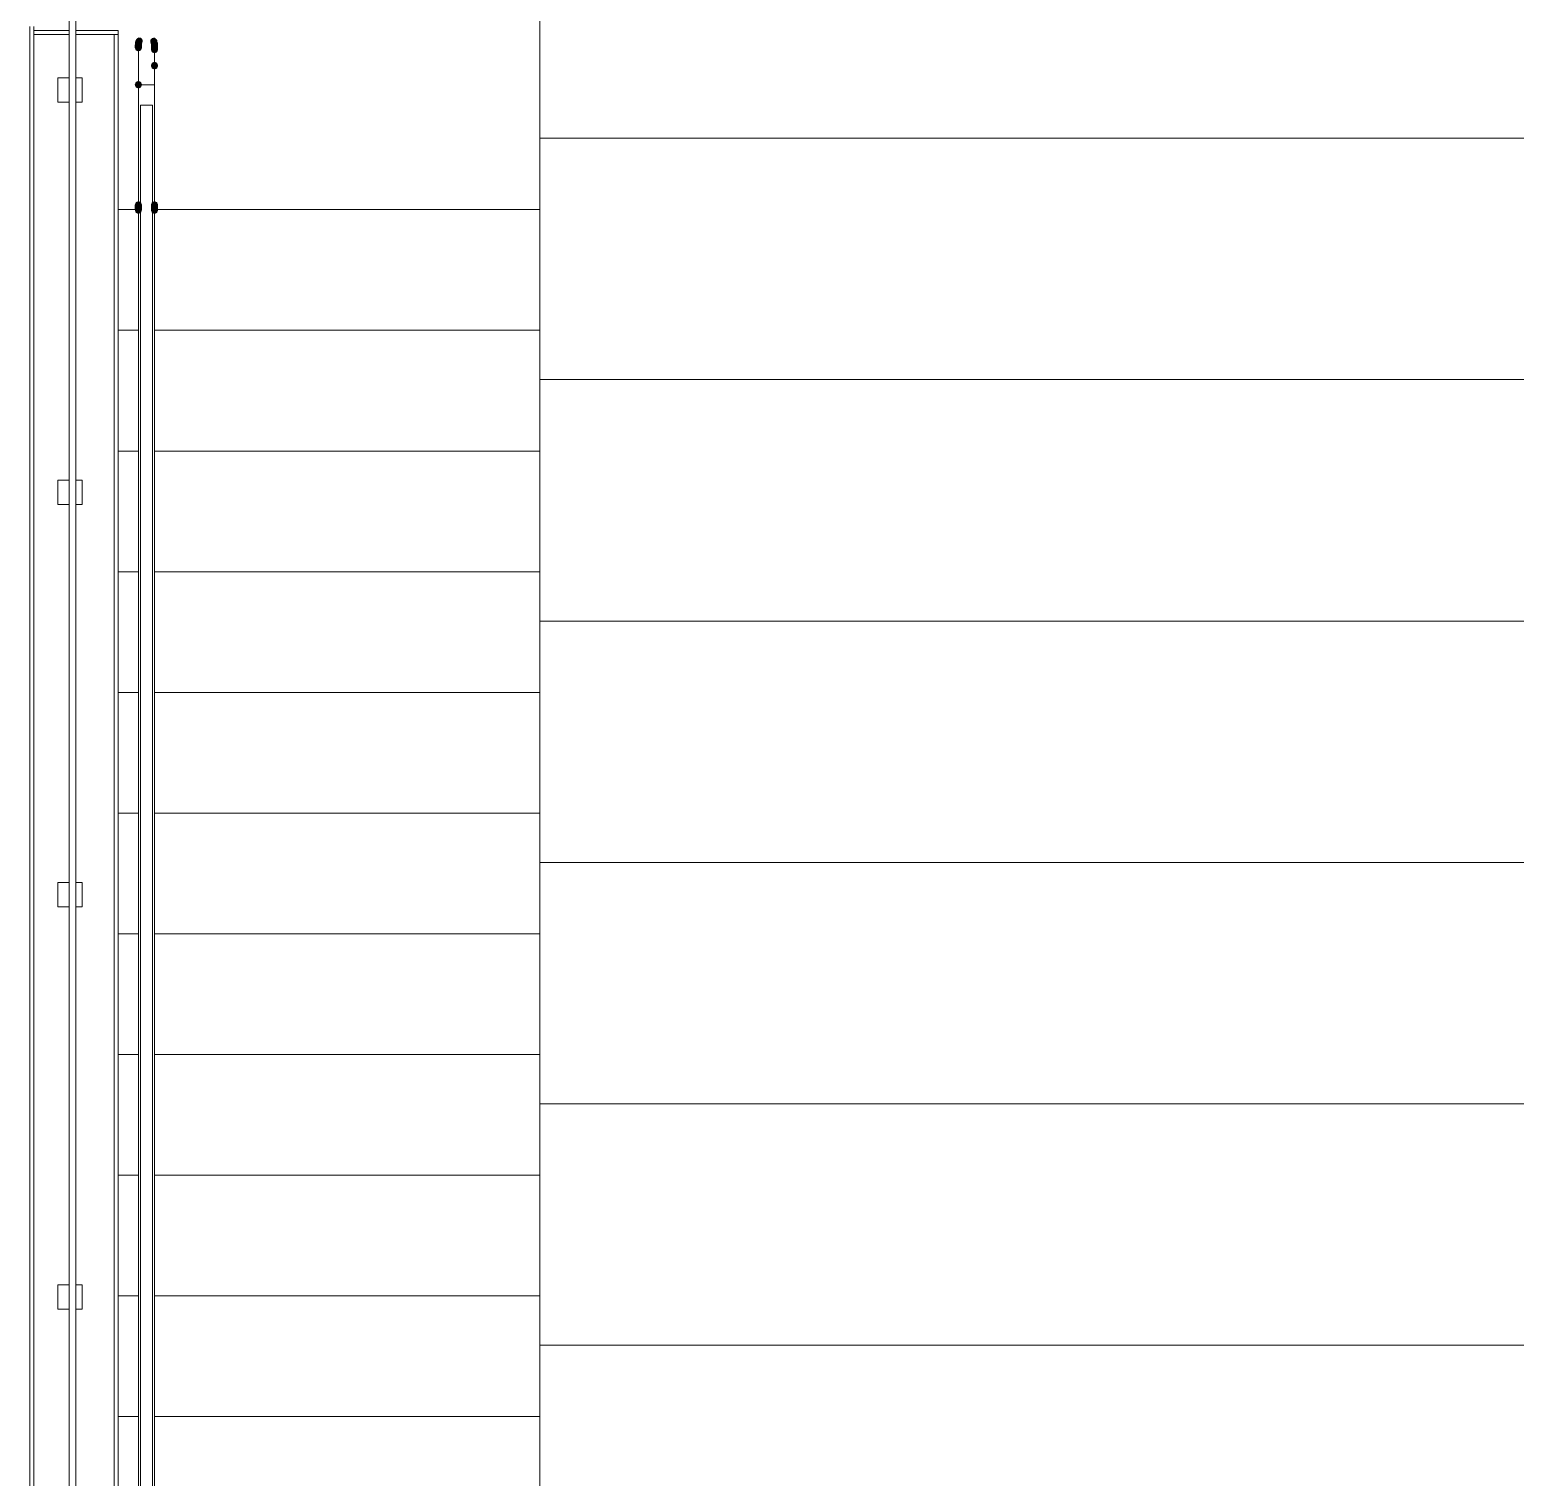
# Model space of a CAD drawing. Header units: millimetres. Extents: x 0 to 1189, y 0 to 841.
# Drawn here: x 465.1 to 502.01, y 542.64 to 578.62 of the extents above; entities that cross this region are included whole.
import ezdxf

# ---------------------------------------------------------------- set-up
doc = ezdxf.new("R2010")
doc.units = ezdxf.units.MM

msp = doc.modelspace()

# ---------------------------------------------------------------- hatches: boundary and pattern name
h = msp.add_hatch(color=7)
h.dxf.hatch_style = 2
h.paths.add_polyline_path([(467.710715, 578.247654), (467.737152, 578.184092), (467.800715, 578.157654), (467.864277, 578.184092), (467.890715, 578.247654), (467.864277, 578.319217), (467.800715, 578.345654), (467.737152, 578.319217)])
h = msp.add_hatch(color=7)
h.dxf.hatch_style = 2
h.paths.add_polyline_path([(467.890715, 578.247654), (467.864277, 578.311217), (467.800715, 578.337654), (467.737152, 578.311217), (467.710715, 578.247654), (467.737152, 578.183092), (467.800715, 578.156654), (467.864277, 578.183092)])
h = msp.add_hatch(color=7)
h.dxf.hatch_style = 2
h.paths.add_polyline_path([(467.890715, 578.246654), (467.864277, 578.310217), (467.800715, 578.336654), (467.737152, 578.310217), (467.710715, 578.246654), (467.737152, 578.180092), (467.800715, 578.153654), (467.864277, 578.180092)])
h = msp.add_hatch(color=7)
h.dxf.hatch_style = 2
h.paths.add_polyline_path([(467.710715, 578.245654), (467.737152, 578.182092), (467.800715, 578.155654), (467.864277, 578.182092), (467.890715, 578.245654), (467.864277, 578.310217), (467.800715, 578.336654), (467.737152, 578.310217)])
h = msp.add_hatch(color=7)
h.dxf.hatch_style = 2
h.paths.add_polyline_path([(467.710715, 578.242654), (467.737152, 578.179092), (467.800715, 578.152654), (467.864277, 578.179092), (467.890715, 578.242654), (467.864277, 578.309217), (467.800715, 578.335654), (467.737152, 578.309217)])
h = msp.add_hatch(color=7)
h.dxf.hatch_style = 2
h.paths.add_polyline_path([(467.890715, 578.243654), (467.864277, 578.307217), (467.800715, 578.333654), (467.737152, 578.307217), (467.710715, 578.243654), (467.737152, 578.176092), (467.800715, 578.149654), (467.864277, 578.176092)])
h = msp.add_hatch(color=7)
h.dxf.hatch_style = 2
h.paths.add_polyline_path([(467.710715, 578.238654), (467.737152, 578.175092), (467.800715, 578.148654), (467.864277, 578.175092), (467.890715, 578.238654), (467.864277, 578.306217), (467.800715, 578.332654), (467.737152, 578.306217)])
h = msp.add_hatch(color=7)
h.dxf.hatch_style = 2
h.paths.add_polyline_path([(467.890715, 578.239654), (467.864277, 578.303217), (467.800715, 578.329654), (467.737152, 578.303217), (467.710715, 578.239654), (467.737152, 578.171092), (467.800715, 578.144654), (467.864277, 578.171092)])
h = msp.add_hatch(color=7)
h.dxf.hatch_style = 2
h.paths.add_polyline_path([(467.710715, 578.232654), (467.737152, 578.169092), (467.800715, 578.142654), (467.864277, 578.169092), (467.890715, 578.232654), (467.864277, 578.302217), (467.800715, 578.328654), (467.737152, 578.302217)])
h = msp.add_hatch(color=7)
h.dxf.hatch_style = 2
h.paths.add_polyline_path([(467.890715, 578.234654), (467.864277, 578.298217), (467.800715, 578.324654), (467.737152, 578.298217), (467.710715, 578.234654), (467.737152, 578.164091), (467.800715, 578.137654), (467.864277, 578.164091)])
h = msp.add_hatch(color=7)
h.dxf.hatch_style = 2
h.paths.add_polyline_path([(467.710715, 578.224654), (467.737152, 578.161091), (467.800715, 578.134654), (467.864277, 578.161091), (467.890715, 578.224654), (467.864277, 578.296217), (467.800715, 578.322654), (467.737152, 578.296217)])
h = msp.add_hatch(color=7)
h.dxf.hatch_style = 2
h.paths.add_polyline_path([(467.890715, 578.227654), (467.864277, 578.291217), (467.800715, 578.317654), (467.737152, 578.291217), (467.710715, 578.227654), (467.737152, 578.155091), (467.800715, 578.128654), (467.864277, 578.155091)])
h = msp.add_hatch(color=7)
h.dxf.hatch_style = 2
h.paths.add_polyline_path([(467.710715, 578.215654), (467.737152, 578.152091), (467.800715, 578.125654), (467.864277, 578.152091), (467.890715, 578.215654), (467.864277, 578.288217), (467.800715, 578.314654), (467.737152, 578.288217)])
h = msp.add_hatch(color=7)
h.dxf.hatch_style = 2
h.paths.add_polyline_path([(467.890715, 578.218654), (467.864277, 578.282217), (467.800715, 578.308654), (467.737152, 578.282217), (467.710715, 578.218654), (467.710715, 578.208654), (467.737152, 578.145091), (467.800715, 578.118654), (467.864277, 578.145091), (467.890715, 578.208654)])
h = msp.add_hatch(color=7)
h.dxf.hatch_style = 2
h.paths.add_polyline_path([(467.710715, 578.205654), (467.737152, 578.142091), (467.800715, 578.115654), (467.864277, 578.142091), (467.890715, 578.205654), (467.890715, 578.215654), (467.864277, 578.279217), (467.800715, 578.305654), (467.737152, 578.279217), (467.710715, 578.215654)])
h = msp.add_hatch(color=7)
h.dxf.hatch_style = 2
h.paths.add_polyline_path([(467.71141, 578.266817), (467.729759, 578.200466), (467.789552, 578.166349), (467.855902, 578.184698), (467.89002, 578.244491), (467.87267, 578.318842), (467.812878, 578.352959), (467.746527, 578.33461)])
h = msp.add_hatch(color=7)
h.dxf.hatch_style = 2
h.paths.add_polyline_path([(467.712619, 578.276382), (467.729802, 578.209719), (467.788987, 578.174559), (467.855649, 578.191741), (467.89081, 578.250926), (467.874628, 578.324589), (467.815443, 578.35975), (467.74878, 578.342567)])
h = msp.add_hatch(color=7)
h.dxf.hatch_style = 2
h.paths.add_polyline_path([(467.71341, 578.281817), (467.731759, 578.215466), (467.791552, 578.181349), (467.857902, 578.199698), (467.89202, 578.259491), (467.87467, 578.333842), (467.814878, 578.367959), (467.748527, 578.34961)])
h = msp.add_hatch(color=7)
h.dxf.hatch_style = 2
h.paths.add_polyline_path([(467.71441, 578.289817), (467.732759, 578.223466), (467.792552, 578.189349), (467.858902, 578.207698), (467.89302, 578.267491), (467.87567, 578.341842), (467.815878, 578.375959), (467.749527, 578.35761)])
h = msp.add_hatch(color=7)
h.dxf.hatch_style = 2
h.paths.add_polyline_path([(467.717402, 578.308482), (467.727634, 578.240406), (467.782886, 578.199341), (467.850963, 578.209573), (467.892028, 578.264826), (467.883796, 578.340903), (467.828543, 578.381967), (467.760466, 578.371735)])
h = msp.add_hatch(color=7)
h.dxf.hatch_style = 2
h.paths.add_polyline_path([(467.719402, 578.316482), (467.729634, 578.248406), (467.784886, 578.207341), (467.852963, 578.217573), (467.894028, 578.272826), (467.885796, 578.348903), (467.830543, 578.389967), (467.762466, 578.379735)])
h = msp.add_hatch(color=7)
h.dxf.hatch_style = 2
h.paths.add_polyline_path([(467.722177, 578.327379), (467.730136, 578.258999), (467.78399, 578.216117), (467.85237, 578.224075), (467.895252, 578.277929), (467.889294, 578.353309), (467.83544, 578.396192), (467.76706, 578.388233)])
h = msp.add_hatch(color=7)
h.dxf.hatch_style = 2
h.paths.add_polyline_path([(467.726445, 578.341255), (467.728881, 578.272457), (467.779114, 578.225384), (467.847912, 578.22782), (467.894984, 578.278053), (467.895549, 578.354851), (467.845316, 578.401924), (467.776518, 578.399488)])
h = msp.add_hatch(color=7)
h.dxf.hatch_style = 2
h.paths.add_polyline_path([(467.730992, 578.353107), (467.730253, 578.28427), (467.778262, 578.234931), (467.847099, 578.234192), (467.896438, 578.282201), (467.900176, 578.358039), (467.852168, 578.407377), (467.78333, 578.408116)])
h = msp.add_hatch(color=7)
h.dxf.hatch_style = 2
h.paths.add_polyline_path([(467.732445, 578.356255), (467.734881, 578.287457), (467.785114, 578.240384), (467.853912, 578.24282), (467.900984, 578.293053), (467.901549, 578.369851), (467.851316, 578.416924), (467.782518, 578.414488)])
h = msp.add_hatch(color=7)
h.dxf.hatch_style = 2
h.paths.add_polyline_path([(467.741573, 578.377307), (467.732991, 578.309002), (467.775062, 578.254512), (467.843367, 578.245931), (467.897857, 578.288002), (467.910438, 578.363306), (467.868367, 578.417796), (467.800063, 578.426378)])
h = msp.add_hatch(color=7)
h.dxf.hatch_style = 2
h.paths.add_polyline_path([(468.261214, 578.374904), (468.209141, 578.419932), (468.140466, 578.415153), (468.095437, 578.36308), (468.100217, 578.294405), (468.156289, 578.241376), (468.224965, 578.246156), (468.269993, 578.298228)])
h = msp.add_hatch(color=7)
h.dxf.hatch_style = 2
h.paths.add_polyline_path([(468.274253, 578.344379), (468.23137, 578.398233), (468.16299, 578.406192), (468.109136, 578.363309), (468.101178, 578.294929), (468.14606, 578.234075), (468.21444, 578.226117), (468.268294, 578.268999)])
h = msp.add_hatch(color=7)
h.dxf.hatch_style = 2
h.paths.add_polyline_path([(468.267438, 578.362107), (468.2181, 578.410116), (468.149262, 578.409377), (468.101254, 578.360039), (468.101992, 578.291201), (468.154331, 578.236192), (468.223168, 578.236931), (468.271177, 578.28627)])
h = msp.add_hatch(color=7)
h.dxf.hatch_style = 2
h.paths.add_polyline_path([(468.273985, 578.344255), (468.226912, 578.394488), (468.158114, 578.396924), (468.107881, 578.349851), (468.105446, 578.281053), (468.155518, 578.22282), (468.224316, 578.220384), (468.274549, 578.267457)])
h = msp.add_hatch(color=7)
h.dxf.hatch_style = 2
h.paths.add_polyline_path([(468.287715, 578.285654), (468.261278, 578.349217), (468.197715, 578.375654), (468.134153, 578.349217), (468.107715, 578.285654), (468.134153, 578.218092), (468.197715, 578.191654), (468.261278, 578.218092)])
h = msp.add_hatch(color=7)
h.dxf.hatch_style = 2
h.paths.add_polyline_path([(468.28702, 578.292817), (468.252903, 578.35261), (468.186552, 578.370959), (468.12676, 578.336842), (468.10841, 578.270491), (468.143528, 578.202698), (468.209878, 578.184349), (468.269671, 578.218466)])
h = msp.add_hatch(color=7)
h.dxf.hatch_style = 2
h.paths.add_polyline_path([(468.28802, 578.284817), (468.253903, 578.34461), (468.187552, 578.362959), (468.12776, 578.328842), (468.10941, 578.262491), (468.144528, 578.194698), (468.210878, 578.176349), (468.270671, 578.210466)])
h = msp.add_hatch(color=7)
h.dxf.hatch_style = 2
h.paths.add_polyline_path([(468.28902, 578.276817), (468.254903, 578.33661), (468.188552, 578.354959), (468.12876, 578.320842), (468.11041, 578.254491), (468.145528, 578.186698), (468.211878, 578.168349), (468.271671, 578.202466)])
h = msp.add_hatch(color=7)
h.dxf.hatch_style = 2
h.paths.add_polyline_path([(468.290715, 578.257654), (468.264278, 578.321217), (468.200715, 578.347654), (468.137153, 578.321217), (468.110715, 578.257654), (468.137153, 578.186092), (468.200715, 578.159654), (468.264278, 578.186092)])
h = msp.add_hatch(color=7)
h.dxf.hatch_style = 2
h.paths.add_polyline_path([(468.290715, 578.249654), (468.264278, 578.313217), (468.200715, 578.339654), (468.137153, 578.313217), (468.110715, 578.249654), (468.137153, 578.184092), (468.200715, 578.157654), (468.264278, 578.184092)])
h = msp.add_hatch(color=7)
h.dxf.hatch_style = 2
h.paths.add_polyline_path([(468.290715, 578.247654), (468.264278, 578.311217), (468.200715, 578.337654), (468.137153, 578.311217), (468.110715, 578.247654), (468.137153, 578.183092), (468.200715, 578.156654), (468.264278, 578.183092)])
h = msp.add_hatch(color=7)
h.dxf.hatch_style = 2
h.paths.add_polyline_path([(468.110715, 578.245654), (468.137153, 578.182092), (468.200715, 578.155654), (468.264278, 578.182092), (468.290715, 578.245654), (468.264278, 578.310217), (468.200715, 578.336654), (468.137153, 578.310217)])
h = msp.add_hatch(color=7)
h.dxf.hatch_style = 2
h.paths.add_polyline_path([(468.290715, 578.246654), (468.264278, 578.310217), (468.200715, 578.336654), (468.137153, 578.310217), (468.110715, 578.246654), (468.137153, 578.180092), (468.200715, 578.153654), (468.264278, 578.180092)])
h = msp.add_hatch(color=7)
h.dxf.hatch_style = 2
h.paths.add_polyline_path([(468.110715, 578.242654), (468.137153, 578.179092), (468.200715, 578.152654), (468.264278, 578.179092), (468.290715, 578.242654), (468.264278, 578.309217), (468.200715, 578.335654), (468.137153, 578.309217)])
h = msp.add_hatch(color=7)
h.dxf.hatch_style = 2
h.paths.add_polyline_path([(468.290715, 578.243654), (468.264278, 578.307217), (468.200715, 578.333654), (468.137153, 578.307217), (468.110715, 578.243654), (468.137153, 578.176092), (468.200715, 578.149654), (468.264278, 578.176092)])
h = msp.add_hatch(color=7)
h.dxf.hatch_style = 2
h.paths.add_polyline_path([(468.110715, 578.238654), (468.137153, 578.175092), (468.200715, 578.148654), (468.264278, 578.175092), (468.290715, 578.238654), (468.264278, 578.306217), (468.200715, 578.332654), (468.137153, 578.306217)])
h = msp.add_hatch(color=7)
h.dxf.hatch_style = 2
h.paths.add_polyline_path([(468.290715, 578.239654), (468.264278, 578.303217), (468.200715, 578.329654), (468.137153, 578.303217), (468.110715, 578.239654), (468.137153, 578.171092), (468.200715, 578.144654), (468.264278, 578.171092)])
h = msp.add_hatch(color=7)
h.dxf.hatch_style = 2
h.paths.add_polyline_path([(468.110715, 578.232654), (468.137153, 578.169092), (468.200715, 578.142654), (468.264278, 578.169092), (468.290715, 578.232654), (468.264278, 578.302217), (468.200715, 578.328654), (468.137153, 578.302217)])
h = msp.add_hatch(color=7)
h.dxf.hatch_style = 2
h.paths.add_polyline_path([(468.290715, 578.234654), (468.264278, 578.298217), (468.200715, 578.324654), (468.137153, 578.298217), (468.110715, 578.234654), (468.137153, 578.164091), (468.200715, 578.137654), (468.264278, 578.164091)])
h = msp.add_hatch(color=7)
h.dxf.hatch_style = 2
h.paths.add_polyline_path([(468.110715, 578.224654), (468.137153, 578.161091), (468.200715, 578.134654), (468.264278, 578.161091), (468.290715, 578.224654), (468.264278, 578.296217), (468.200715, 578.322654), (468.137153, 578.296217)])
h = msp.add_hatch(color=7)
h.dxf.hatch_style = 2
h.paths.add_polyline_path([(468.290715, 578.227654), (468.264278, 578.291217), (468.200715, 578.317654), (468.137153, 578.291217), (468.110715, 578.227654), (468.137153, 578.155091), (468.200715, 578.128654), (468.264278, 578.155091)])
h = msp.add_hatch(color=7)
h.dxf.hatch_style = 2
h.paths.add_polyline_path([(468.110715, 578.215654), (468.137153, 578.152091), (468.200715, 578.125654), (468.264278, 578.152091), (468.290715, 578.215654), (468.264278, 578.288217), (468.200715, 578.314654), (468.137153, 578.288217)])
h = msp.add_hatch(color=7)
h.dxf.hatch_style = 2
h.paths.add_polyline_path([(468.290715, 578.218654), (468.264278, 578.282217), (468.200715, 578.308654), (468.137153, 578.282217), (468.110715, 578.218654), (468.110715, 578.208654), (468.137153, 578.145091), (468.200715, 578.118654), (468.264278, 578.145091), (468.290715, 578.208654)])
h = msp.add_hatch(color=7)
h.dxf.hatch_style = 2
h.paths.add_polyline_path([(468.110715, 578.205654), (468.137153, 578.142091), (468.200715, 578.115654), (468.264278, 578.142091), (468.290715, 578.205654), (468.290715, 578.215654), (468.264278, 578.279217), (468.200715, 578.305654), (468.137153, 578.279217), (468.110715, 578.215654)])
h = msp.add_hatch(color=7)
h.dxf.hatch_style = 2
h.paths.add_polyline_path([(467.890715, 578.208654), (467.864277, 578.272217), (467.800715, 578.298654), (467.737152, 578.272217), (467.710715, 578.208654), (467.710715, 578.196654), (467.737152, 578.133091), (467.800715, 578.106654), (467.864277, 578.133091), (467.890715, 578.196654)])
h = msp.add_hatch(color=7)
h.dxf.hatch_style = 2
h.paths.add_polyline_path([(467.710715, 578.192654), (467.737152, 578.129091), (467.800715, 578.102654), (467.864277, 578.129091), (467.890715, 578.192654), (467.890715, 578.205654), (467.864277, 578.269217), (467.800715, 578.295654), (467.737152, 578.269217), (467.710715, 578.205654)])
h = msp.add_hatch(color=7)
h.dxf.hatch_style = 2
h.paths.add_polyline_path([(467.890715, 578.196654), (467.864277, 578.260217), (467.800715, 578.286654), (467.737152, 578.260217), (467.710715, 578.196654), (467.710715, 578.182654), (467.737152, 578.119091), (467.800715, 578.092654), (467.864277, 578.119091), (467.890715, 578.182654)])
h = msp.add_hatch(color=7)
h.dxf.hatch_style = 2
h.paths.add_polyline_path([(467.710715, 578.179654), (467.737152, 578.116091), (467.800715, 578.089654), (467.864277, 578.116091), (467.890715, 578.179654), (467.890715, 578.192654), (467.864277, 578.256217), (467.800715, 578.282654), (467.737152, 578.256217), (467.710715, 578.192654)])
h = msp.add_hatch(color=7)
h.dxf.hatch_style = 2
h.paths.add_polyline_path([(467.890715, 578.182654), (467.864277, 578.246217), (467.800715, 578.272654), (467.737152, 578.246217), (467.710715, 578.182654), (467.710715, 578.168654), (467.737152, 578.105091), (467.800715, 578.078654), (467.864277, 578.105091), (467.890715, 578.168654)])
h = msp.add_hatch(color=7)
h.dxf.hatch_style = 2
h.paths.add_polyline_path([(468.290715, 578.208654), (468.264278, 578.272217), (468.200715, 578.298654), (468.137153, 578.272217), (468.110715, 578.208654), (468.110715, 578.196654), (468.137153, 578.133091), (468.200715, 578.106654), (468.264278, 578.133091), (468.290715, 578.196654)])
h = msp.add_hatch(color=7)
h.dxf.hatch_style = 2
h.paths.add_polyline_path([(468.110715, 578.192654), (468.137153, 578.129091), (468.200715, 578.102654), (468.264278, 578.129091), (468.290715, 578.192654), (468.290715, 578.205654), (468.264278, 578.269217), (468.200715, 578.295654), (468.137153, 578.269217), (468.110715, 578.205654)])
h = msp.add_hatch(color=7)
h.dxf.hatch_style = 2
h.paths.add_polyline_path([(468.290715, 578.196654), (468.264278, 578.260217), (468.200715, 578.286654), (468.137153, 578.260217), (468.110715, 578.196654), (468.110715, 578.182654), (468.137153, 578.119091), (468.200715, 578.092654), (468.264278, 578.119091), (468.290715, 578.182654)])
h = msp.add_hatch(color=7)
h.dxf.hatch_style = 2
h.paths.add_polyline_path([(468.110715, 578.179654), (468.137153, 578.116091), (468.200715, 578.089654), (468.264278, 578.116091), (468.290715, 578.179654), (468.290715, 578.192654), (468.264278, 578.256217), (468.200715, 578.282654), (468.137153, 578.256217), (468.110715, 578.192654)])
h = msp.add_hatch(color=7)
h.dxf.hatch_style = 2
h.paths.add_polyline_path([(468.290715, 578.182654), (468.264278, 578.246217), (468.200715, 578.272654), (468.137153, 578.246217), (468.110715, 578.182654), (468.110715, 578.168654), (468.137153, 578.105091), (468.200715, 578.078654), (468.264278, 578.105091), (468.290715, 578.168654)])
h = msp.add_hatch(color=7)
h.dxf.hatch_style = 2
h.paths.add_polyline_path([(468.290715, 578.134654), (468.264278, 578.198217), (468.200715, 578.224654), (468.137153, 578.198217), (468.110715, 578.134654), (468.110715, 578.121654), (468.137153, 578.058091), (468.200715, 578.031654), (468.264278, 578.058091), (468.290715, 578.121654)])
h = msp.add_hatch(color=7)
h.dxf.hatch_style = 2
h.paths.add_polyline_path([(468.290715, 577.733653), (468.264278, 577.797216), (468.200715, 577.823653), (468.137153, 577.797216), (468.110715, 577.733653), (468.110715, 577.718653), (468.137153, 577.655091), (468.200715, 577.628653), (468.264278, 577.655091), (468.290715, 577.718653)])
h = msp.add_hatch(color=7)
h.dxf.hatch_style = 2
h.paths.add_polyline_path([(467.890715, 577.257653), (467.864277, 577.321215), (467.800715, 577.347653), (467.737152, 577.321215), (467.710715, 577.257653), (467.710715, 577.247653), (467.737152, 577.18409), (467.800715, 577.157652), (467.864277, 577.18409), (467.890715, 577.247653)])
h = msp.add_hatch(color=7)
h.dxf.hatch_style = 2
h.paths.add_polyline_path([(467.890715, 574.267648), (467.864277, 574.331211), (467.800715, 574.357648), (467.737152, 574.331211), (467.710715, 574.267648), (467.710715, 574.255648), (467.737152, 574.192085), (467.800715, 574.165648), (467.864277, 574.192085), (467.890715, 574.255648)])
h = msp.add_hatch(color=7)
h.dxf.hatch_style = 2
h.paths.add_polyline_path([(467.890715, 574.267648), (467.864277, 574.331211), (467.800715, 574.357648), (467.737152, 574.331211), (467.710715, 574.267648), (467.710715, 574.255648), (467.737152, 574.192085), (467.800715, 574.165648), (467.864277, 574.192085), (467.890715, 574.255648)])
h = msp.add_hatch(color=7)
h.dxf.hatch_style = 2
h.paths.add_polyline_path([(467.890715, 574.255648), (467.864277, 574.319211), (467.800715, 574.345648), (467.737152, 574.319211), (467.710715, 574.255648), (467.710715, 574.243648), (467.737152, 574.180085), (467.800715, 574.153648), (467.864277, 574.180085), (467.890715, 574.243648)])
h = msp.add_hatch(color=7)
h.dxf.hatch_style = 2
h.paths.add_polyline_path([(467.890715, 574.255648), (467.864277, 574.319211), (467.800715, 574.345648), (467.737152, 574.319211), (467.710715, 574.255648), (467.710715, 574.243648), (467.737152, 574.180085), (467.800715, 574.153648), (467.864277, 574.180085), (467.890715, 574.243648)])
h = msp.add_hatch(color=7)
h.dxf.hatch_style = 2
h.paths.add_polyline_path([(467.890715, 574.243648), (467.864277, 574.307211), (467.800715, 574.333648), (467.737152, 574.307211), (467.710715, 574.243648), (467.710715, 574.231648), (467.737152, 574.168085), (467.800715, 574.141648), (467.864277, 574.168085), (467.890715, 574.231648)])
h = msp.add_hatch(color=7)
h.dxf.hatch_style = 2
h.paths.add_polyline_path([(467.890715, 574.243648), (467.864277, 574.307211), (467.800715, 574.333648), (467.737152, 574.307211), (467.710715, 574.243648), (467.710715, 574.231648), (467.737152, 574.168085), (467.800715, 574.141648), (467.864277, 574.168085), (467.890715, 574.231648)])
h = msp.add_hatch(color=7)
h.dxf.hatch_style = 2
h.paths.add_polyline_path([(467.890715, 574.231648), (467.864277, 574.295211), (467.800715, 574.321648), (467.737152, 574.295211), (467.710715, 574.231648), (467.710715, 574.219648), (467.737152, 574.156085), (467.800715, 574.129648), (467.864277, 574.156085), (467.890715, 574.219648)])
h = msp.add_hatch(color=7)
h.dxf.hatch_style = 2
h.paths.add_polyline_path([(467.890715, 574.231648), (467.864277, 574.295211), (467.800715, 574.321648), (467.737152, 574.295211), (467.710715, 574.231648), (467.710715, 574.219648), (467.737152, 574.156085), (467.800715, 574.129648), (467.864277, 574.156085), (467.890715, 574.219648)])
h = msp.add_hatch(color=7)
h.dxf.hatch_style = 2
h.paths.add_polyline_path([(467.890715, 574.219648), (467.864277, 574.283211), (467.800715, 574.309648), (467.737152, 574.283211), (467.710715, 574.219648), (467.710715, 574.207648), (467.737152, 574.144085), (467.800715, 574.117648), (467.864277, 574.144085), (467.890715, 574.207648)])
h = msp.add_hatch(color=7)
h.dxf.hatch_style = 2
h.paths.add_polyline_path([(467.890715, 574.219648), (467.864277, 574.283211), (467.800715, 574.309648), (467.737152, 574.283211), (467.710715, 574.219648), (467.710715, 574.207648), (467.737152, 574.144085), (467.800715, 574.117648), (467.864277, 574.144085), (467.890715, 574.207648)])
h = msp.add_hatch(color=7)
h.dxf.hatch_style = 2
h.paths.add_polyline_path([(467.890715, 574.207648), (467.864277, 574.271211), (467.800715, 574.297648), (467.737152, 574.271211), (467.710715, 574.207648), (467.710715, 574.195648), (467.737152, 574.132085), (467.800715, 574.105648), (467.864277, 574.132085), (467.890715, 574.195648)])
h = msp.add_hatch(color=7)
h.dxf.hatch_style = 2
h.paths.add_polyline_path([(467.890715, 574.207648), (467.864277, 574.271211), (467.800715, 574.297648), (467.737152, 574.271211), (467.710715, 574.207648), (467.710715, 574.195648), (467.737152, 574.132085), (467.800715, 574.105648), (467.864277, 574.132085), (467.890715, 574.195648)])
h = msp.add_hatch(color=7)
h.dxf.hatch_style = 2
h.paths.add_polyline_path([(467.890715, 574.195648), (467.864277, 574.259211), (467.800715, 574.285648), (467.737152, 574.259211), (467.710715, 574.195648), (467.710715, 574.184648), (467.737152, 574.121085), (467.800715, 574.094648), (467.864277, 574.121085), (467.890715, 574.184648)])
h = msp.add_hatch(color=7)
h.dxf.hatch_style = 2
h.paths.add_polyline_path([(467.890715, 574.184648), (467.864277, 574.248211), (467.800715, 574.274648), (467.737152, 574.248211), (467.710715, 574.184648), (467.710715, 574.172648), (467.737152, 574.109085), (467.800715, 574.082648), (467.864277, 574.109085), (467.890715, 574.172648)])
h = msp.add_hatch(color=7)
h.dxf.hatch_style = 2
h.paths.add_polyline_path([(467.890715, 574.172648), (467.864277, 574.23621), (467.800715, 574.262648), (467.737152, 574.23621), (467.710715, 574.172648), (467.710715, 574.161648), (467.737152, 574.098085), (467.800715, 574.071648), (467.864277, 574.098085), (467.890715, 574.161648)])
h = msp.add_hatch(color=7)
h.dxf.hatch_style = 2
h.paths.add_polyline_path([(467.890715, 574.172648), (467.864277, 574.23621), (467.800715, 574.262648), (467.737152, 574.23621), (467.710715, 574.172648), (467.710715, 574.161648), (467.737152, 574.098085), (467.800715, 574.071648), (467.864277, 574.098085), (467.890715, 574.161648)])
h = msp.add_hatch(color=7)
h.dxf.hatch_style = 2
h.paths.add_polyline_path([(467.890715, 574.161648), (467.864277, 574.22521), (467.800715, 574.251648), (467.737152, 574.22521), (467.710715, 574.161648), (467.710715, 574.150648), (467.737152, 574.087085), (467.800715, 574.060648), (467.864277, 574.087085), (467.890715, 574.150648)])
h = msp.add_hatch(color=7)
h.dxf.hatch_style = 2
h.paths.add_polyline_path([(467.890715, 574.161648), (467.864277, 574.22521), (467.800715, 574.251648), (467.737152, 574.22521), (467.710715, 574.161648), (467.710715, 574.150648), (467.737152, 574.087085), (467.800715, 574.060648), (467.864277, 574.087085), (467.890715, 574.150648)])
h = msp.add_hatch(color=7)
h.dxf.hatch_style = 2
h.paths.add_polyline_path([(468.110715, 574.257648), (468.137153, 574.194085), (468.200715, 574.167648), (468.264278, 574.194085), (468.290715, 574.257648), (468.290715, 574.267648), (468.264278, 574.331211), (468.200715, 574.357648), (468.137153, 574.331211), (468.110715, 574.267648)])
h = msp.add_hatch(color=7)
h.dxf.hatch_style = 2
h.paths.add_polyline_path([(468.110715, 574.257648), (468.137153, 574.194085), (468.200715, 574.167648), (468.264278, 574.194085), (468.290715, 574.257648), (468.290715, 574.267648), (468.264278, 574.331211), (468.200715, 574.357648), (468.137153, 574.331211), (468.110715, 574.267648)])
h = msp.add_hatch(color=7)
h.dxf.hatch_style = 2
h.paths.add_polyline_path([(468.110715, 574.245648), (468.137153, 574.182085), (468.200715, 574.155648), (468.264278, 574.182085), (468.290715, 574.245648), (468.290715, 574.257648), (468.264278, 574.321211), (468.200715, 574.347648), (468.137153, 574.321211), (468.110715, 574.257648)])
h = msp.add_hatch(color=7)
h.dxf.hatch_style = 2
h.paths.add_polyline_path([(468.110715, 574.245648), (468.137153, 574.182085), (468.200715, 574.155648), (468.264278, 574.182085), (468.290715, 574.245648), (468.290715, 574.257648), (468.264278, 574.321211), (468.200715, 574.347648), (468.137153, 574.321211), (468.110715, 574.257648)])
h = msp.add_hatch(color=7)
h.dxf.hatch_style = 2
h.paths.add_polyline_path([(468.110715, 574.233648), (468.137153, 574.170085), (468.200715, 574.143648), (468.264278, 574.170085), (468.290715, 574.233648), (468.290715, 574.245648), (468.264278, 574.309211), (468.200715, 574.335648), (468.137153, 574.309211), (468.110715, 574.245648)])
h = msp.add_hatch(color=7)
h.dxf.hatch_style = 2
h.paths.add_polyline_path([(468.110715, 574.233648), (468.137153, 574.170085), (468.200715, 574.143648), (468.264278, 574.170085), (468.290715, 574.233648), (468.290715, 574.245648), (468.264278, 574.309211), (468.200715, 574.335648), (468.137153, 574.309211), (468.110715, 574.245648)])
h = msp.add_hatch(color=7)
h.dxf.hatch_style = 2
h.paths.add_polyline_path([(468.110715, 574.221648), (468.137153, 574.158085), (468.200715, 574.131648), (468.264278, 574.158085), (468.290715, 574.221648), (468.290715, 574.233648), (468.264278, 574.297211), (468.200715, 574.323648), (468.137153, 574.297211), (468.110715, 574.233648)])
h = msp.add_hatch(color=7)
h.dxf.hatch_style = 2
h.paths.add_polyline_path([(468.110715, 574.221648), (468.137153, 574.158085), (468.200715, 574.131648), (468.264278, 574.158085), (468.290715, 574.221648), (468.290715, 574.233648), (468.264278, 574.297211), (468.200715, 574.323648), (468.137153, 574.297211), (468.110715, 574.233648)])
h = msp.add_hatch(color=7)
h.dxf.hatch_style = 2
h.paths.add_polyline_path([(468.110715, 574.210648), (468.137153, 574.147085), (468.200715, 574.120648), (468.264278, 574.147085), (468.290715, 574.210648), (468.290715, 574.221648), (468.264278, 574.285211), (468.200715, 574.311648), (468.137153, 574.285211), (468.110715, 574.221648)])
h = msp.add_hatch(color=7)
h.dxf.hatch_style = 2
h.paths.add_polyline_path([(468.110715, 574.210648), (468.137153, 574.147085), (468.200715, 574.120648), (468.264278, 574.147085), (468.290715, 574.210648), (468.290715, 574.221648), (468.264278, 574.285211), (468.200715, 574.311648), (468.137153, 574.285211), (468.110715, 574.221648)])
h = msp.add_hatch(color=7)
h.dxf.hatch_style = 2
h.paths.add_polyline_path([(468.110715, 574.198648), (468.137153, 574.135085), (468.200715, 574.108648), (468.264278, 574.135085), (468.290715, 574.198648), (468.290715, 574.210648), (468.264278, 574.274211), (468.200715, 574.300648), (468.137153, 574.274211), (468.110715, 574.210648)])
h = msp.add_hatch(color=7)
h.dxf.hatch_style = 2
h.paths.add_polyline_path([(468.110715, 574.198648), (468.137153, 574.135085), (468.200715, 574.108648), (468.264278, 574.135085), (468.290715, 574.198648), (468.290715, 574.210648), (468.264278, 574.274211), (468.200715, 574.300648), (468.137153, 574.274211), (468.110715, 574.210648)])
h = msp.add_hatch(color=7)
h.dxf.hatch_style = 2
h.paths.add_polyline_path([(468.110715, 574.186648), (468.137153, 574.123085), (468.200715, 574.096648), (468.264278, 574.123085), (468.290715, 574.186648), (468.290715, 574.198648), (468.264278, 574.262211), (468.200715, 574.288648), (468.137153, 574.262211), (468.110715, 574.198648)])
h = msp.add_hatch(color=7)
h.dxf.hatch_style = 2
h.paths.add_polyline_path([(468.110715, 574.175648), (468.137153, 574.112085), (468.200715, 574.085648), (468.264278, 574.112085), (468.290715, 574.175648), (468.290715, 574.186648), (468.264278, 574.250211), (468.200715, 574.276648), (468.137153, 574.250211), (468.110715, 574.186648)])
h = msp.add_hatch(color=7)
h.dxf.hatch_style = 2
h.paths.add_polyline_path([(468.110715, 574.163648), (468.137153, 574.100085), (468.200715, 574.073648), (468.264278, 574.100085), (468.290715, 574.163648), (468.290715, 574.175648), (468.264278, 574.239211), (468.200715, 574.265648), (468.137153, 574.239211), (468.110715, 574.175648)])
h = msp.add_hatch(color=7)
h.dxf.hatch_style = 2
h.paths.add_polyline_path([(468.110715, 574.163648), (468.137153, 574.100085), (468.200715, 574.073648), (468.264278, 574.100085), (468.290715, 574.163648), (468.290715, 574.175648), (468.264278, 574.239211), (468.200715, 574.265648), (468.137153, 574.239211), (468.110715, 574.175648)])
h = msp.add_hatch(color=7)
h.dxf.hatch_style = 2
h.paths.add_polyline_path([(468.110715, 574.152648), (468.137153, 574.089085), (468.200715, 574.062648), (468.264278, 574.089085), (468.290715, 574.152648), (468.290715, 574.163648), (468.264278, 574.22721), (468.200715, 574.253648), (468.137153, 574.22721), (468.110715, 574.163648)])
h = msp.add_hatch(color=7)
h.dxf.hatch_style = 2
h.paths.add_polyline_path([(468.110715, 574.152648), (468.137153, 574.089085), (468.200715, 574.062648), (468.264278, 574.089085), (468.290715, 574.152648), (468.290715, 574.163648), (468.264278, 574.22721), (468.200715, 574.253648), (468.137153, 574.22721), (468.110715, 574.163648)])
h = msp.add_hatch(color=7)
h.dxf.hatch_style = 2
h.paths.add_polyline_path([(467.890715, 574.150648), (467.864277, 574.21421), (467.800715, 574.240648), (467.737152, 574.21421), (467.710715, 574.150648), (467.710715, 574.139648), (467.737152, 574.076085), (467.800715, 574.049648), (467.864277, 574.076085), (467.890715, 574.139648)])
h = msp.add_hatch(color=7)
h.dxf.hatch_style = 2
h.paths.add_polyline_path([(467.890715, 574.150648), (467.864277, 574.21421), (467.800715, 574.240648), (467.737152, 574.21421), (467.710715, 574.150648), (467.710715, 574.139648), (467.737152, 574.076085), (467.800715, 574.049648), (467.864277, 574.076085), (467.890715, 574.139648)])
h = msp.add_hatch(color=7)
h.dxf.hatch_style = 2
h.paths.add_polyline_path([(467.890715, 574.139648), (467.864277, 574.20321), (467.800715, 574.229648), (467.737152, 574.20321), (467.710715, 574.139648), (467.737152, 574.067085), (467.800715, 574.040648), (467.864277, 574.067085)])
h = msp.add_hatch(color=7)
h.dxf.hatch_style = 2
h.paths.add_polyline_path([(467.890715, 574.139648), (467.864277, 574.20321), (467.800715, 574.229648), (467.737152, 574.20321), (467.710715, 574.139648), (467.737152, 574.067085), (467.800715, 574.040648), (467.864277, 574.067085)])
h = msp.add_hatch(color=7)
h.dxf.hatch_style = 2
h.paths.add_polyline_path([(468.110715, 574.141648), (468.137153, 574.078085), (468.200715, 574.051648), (468.264278, 574.078085), (468.290715, 574.141648), (468.290715, 574.152648), (468.264278, 574.21621), (468.200715, 574.242648), (468.137153, 574.21621), (468.110715, 574.152648)])
h = msp.add_hatch(color=7)
h.dxf.hatch_style = 2
h.paths.add_polyline_path([(468.110715, 574.141648), (468.137153, 574.078085), (468.200715, 574.051648), (468.264278, 574.078085), (468.290715, 574.141648), (468.290715, 574.152648), (468.264278, 574.21621), (468.200715, 574.242648), (468.137153, 574.21621), (468.110715, 574.152648)])
h = msp.add_hatch(color=7)
h.dxf.hatch_style = 2
h.paths.add_polyline_path([(468.110715, 574.130648), (468.137153, 574.067085), (468.200715, 574.040648), (468.264278, 574.067085), (468.290715, 574.130648), (468.290715, 574.141648), (468.264278, 574.20521), (468.200715, 574.231648), (468.137153, 574.20521), (468.110715, 574.141648)])
h = msp.add_hatch(color=7)
h.dxf.hatch_style = 2
h.paths.add_polyline_path([(468.110715, 574.130648), (468.137153, 574.067085), (468.200715, 574.040648), (468.264278, 574.067085), (468.290715, 574.130648), (468.290715, 574.141648), (468.264278, 574.20521), (468.200715, 574.231648), (468.137153, 574.20521), (468.110715, 574.141648)])

# ---------------------------------------------------------------- linework, layer by layer
at = {"color": 7, "lineweight": 0}
for points in [[(477.77673, 724.509878), (477.77673, 497.334531)], [(466.084712, 497.420531), (466.084712, 579.683656)], [(466.244712, 579.683656), (466.244712, 497.420531)], [(465.100711, 497.334531), (465.100711, 578.697655)], [(465.200711, 578.697655), (465.200711, 497.334531)], [(465.200711, 578.597655), (466.084712, 578.597655)], [(465.200711, 578.497655), (466.084712, 578.497655)], [(466.244712, 578.597655), (467.300714, 578.597655)], [(466.244712, 578.497655), (467.200714, 578.497655)], [(467.200714, 578.497655), (467.200714, 497.334531)], [(467.200714, 578.497655), (467.300714, 578.497655)], [(467.300714, 578.597655), (467.300714, 497.334531)], [(467.800715, 578.163654), (467.800715, 578.179654)], [(467.800715, 578.168654), (467.800715, 578.151654)], [(467.800715, 578.147654), (467.800715, 578.163654)], [(467.800715, 578.151654), (467.800715, 578.134654)], [(467.800715, 578.129654), (467.800715, 578.147654)], [(467.800715, 578.134654), (467.800715, 578.114654)], [(467.800715, 578.109654), (467.800715, 578.129654)], [(467.800715, 578.114654), (467.800715, 578.094654)], [(467.800715, 578.088654), (467.800715, 578.109654)], [(467.800715, 578.094654), (467.800715, 578.072654)], [(467.800715, 578.066654), (467.800715, 578.088654)], [(467.800715, 578.072654), (467.800715, 578.049654)], [(467.800715, 578.042654), (467.800715, 578.066654)], [(467.800715, 578.049654), (467.800715, 578.024654)], [(467.800715, 578.017654), (467.800715, 578.042654)], [(467.800715, 578.024654), (467.800715, 577.998654)], [(467.800715, 577.991654), (467.800715, 578.017654)], [(467.800715, 577.998654), (467.800715, 577.971654)], [(467.800715, 577.964654), (467.800715, 577.991654)], [(467.800715, 577.971654), (467.800715, 577.943654)], [(467.800715, 577.935654), (467.800715, 577.964654)], [(467.800715, 577.943654), (467.800715, 577.914654)], [(467.800715, 577.906654), (467.800715, 577.935654)], [(468.200715, 578.163654), (468.200715, 578.179654)], [(468.200715, 578.168654), (468.200715, 578.151654)], [(468.200715, 578.147654), (468.200715, 578.163654)], [(468.200715, 578.151654), (468.200715, 578.134654)], [(468.200715, 578.129654), (468.200715, 578.147654)], [(468.200715, 578.109654), (468.200715, 578.129654)], [(468.200715, 578.088654), (468.200715, 578.109654)], [(468.200715, 578.066654), (468.200715, 578.088654)], [(468.200715, 578.042654), (468.200715, 578.066654)], [(468.200715, 578.017654), (468.200715, 578.042654)], [(468.200715, 577.991654), (468.200715, 578.017654)], [(468.200715, 577.964654), (468.200715, 577.991654)], [(468.200715, 577.935654), (468.200715, 577.964654)], [(468.200715, 577.906654), (468.200715, 577.935654)], [(467.800715, 577.914654), (467.800715, 577.884654)], [(467.800715, 577.875654), (467.800715, 577.906654)], [(467.800715, 577.884654), (467.800715, 577.852654)], [(467.800715, 577.844654), (467.800715, 577.875654)], [(467.800715, 577.852654), (467.800715, 577.820653)], [(467.800715, 577.811653), (467.800715, 577.844654)], [(467.800715, 577.820653), (467.800715, 577.787653)], [(467.800715, 577.778653), (467.800715, 577.811653)], [(467.800715, 577.787653), (467.800715, 577.753653)], [(467.800715, 577.743653), (467.800715, 577.778653)], [(467.800715, 577.753653), (467.800715, 577.718653)], [(467.800715, 577.708653), (467.800715, 577.743653)], [(467.800715, 577.718653), (467.800715, 577.682653)], [(467.800715, 577.672653), (467.800715, 577.708653)], [(467.800715, 577.682653), (467.800715, 577.646653)], [(467.800715, 577.636653), (467.800715, 577.672653)], [(467.800715, 577.646653), (467.800715, 577.609653)], [(467.800715, 577.599653), (467.800715, 577.636653)], [(467.800715, 577.609653), (467.800715, 577.571653)], [(467.800715, 577.561653), (467.800715, 577.599653)], [(467.800715, 577.571653), (467.800715, 577.533653)], [(468.200715, 577.875654), (468.200715, 577.906654)], [(468.200715, 577.844654), (468.200715, 577.875654)], [(468.200715, 577.811653), (468.200715, 577.844654)], [(468.200715, 577.778653), (468.200715, 577.811653)], [(468.200715, 577.743653), (468.200715, 577.778653)], [(468.200715, 577.708653), (468.200715, 577.743653)], [(468.200715, 577.718653), (468.200715, 577.682653)], [(468.200715, 577.672653), (468.200715, 577.708653)], [(468.200715, 577.682653), (468.200715, 577.646653)], [(468.200715, 577.636653), (468.200715, 577.672653)], [(468.200715, 577.646653), (468.200715, 577.609653)], [(468.200715, 577.599653), (468.200715, 577.636653)], [(468.200715, 577.609653), (468.200715, 577.571653)], [(468.200715, 577.561653), (468.200715, 577.599653)], [(468.200715, 577.571653), (468.200715, 577.533653)], [(466.084712, 577.420653), (465.800712, 577.420653)], [(465.800712, 577.420653), (465.800712, 576.820652)], [(466.400713, 577.420653), (466.244712, 577.420653)], [(466.400713, 576.820652), (466.400713, 577.420653)], [(467.800715, 577.523653), (467.800715, 577.561653)], [(467.800715, 577.533653), (467.800715, 577.495653)], [(467.800715, 577.484653), (467.800715, 577.523653)], [(467.800715, 577.495653), (467.800715, 577.456653)], [(467.800715, 577.445653), (467.800715, 577.484653)], [(467.800715, 577.456653), (467.800715, 577.417653)], [(467.800715, 577.406653), (467.800715, 577.445653)], [(467.800715, 577.417653), (467.800715, 577.377653)], [(467.800715, 577.366653), (467.800715, 577.406653)], [(467.800715, 577.377653), (467.800715, 577.337653)], [(467.800715, 577.326653), (467.800715, 577.366653)], [(467.800715, 577.347653), (467.800715, 577.247653)], [(467.800715, 577.247653), (467.800715, 577.347653)], [(467.800715, 577.337653), (467.800715, 577.297653)], [(467.800715, 577.287653), (467.800715, 577.326653)], [(467.800715, 577.297653), (467.800715, 577.257653)], [(467.800715, 577.247653), (467.800715, 577.282653)], [(467.800715, 577.247653), (467.800715, 576.747652)], [(467.800715, 577.247653), (468.200715, 577.247653)], [(467.800715, 574.267648), (467.800715, 577.247653)], [(468.024715, 577.247653), (467.977715, 577.247653)], [(467.977715, 577.247653), (468.000715, 577.247653)], [(468.000715, 577.247653), (468.024715, 577.247653)], [(468.200715, 577.523653), (468.200715, 577.561653)], [(468.200715, 577.533653), (468.200715, 577.495653)], [(468.200715, 577.484653), (468.200715, 577.523653)], [(468.200715, 577.495653), (468.200715, 577.456653)], [(468.200715, 577.445653), (468.200715, 577.484653)], [(468.200715, 577.456653), (468.200715, 577.417653)], [(468.200715, 577.406653), (468.200715, 577.445653)], [(468.200715, 577.417653), (468.200715, 577.377653)], [(468.200715, 577.366653), (468.200715, 577.406653)], [(468.200715, 577.377653), (468.200715, 577.337653)], [(468.200715, 577.326653), (468.200715, 577.366653)], [(468.200715, 577.247653), (468.200715, 577.347653)], [(468.200715, 577.247653), (468.200715, 577.347653)], [(468.200715, 577.337653), (468.200715, 577.297653)], [(468.200715, 577.287653), (468.200715, 577.326653)], [(468.200715, 577.297653), (468.200715, 577.257653)], [(468.200715, 577.247653), (468.200715, 577.287653)], [(468.200715, 576.747652), (468.200715, 577.247653)], [(468.200715, 574.267648), (468.200715, 577.247653)], [(465.800712, 576.820652), (466.084712, 576.820652)], [(466.244712, 576.820652), (466.400713, 576.820652)], [(467.800715, 576.747652), (467.800715, 574.267648)], [(467.850715, 576.747652), (468.150715, 576.747652)], [(467.850715, 574.147648), (467.850715, 576.747652)], [(468.150715, 574.147648), (468.150715, 576.747652)], [(468.200715, 574.267648), (468.200715, 576.747652)], [(477.77673, 575.921651), (546.300835, 575.921651)], [(467.800715, 574.267648), (467.800715, 574.040648)], [(467.800715, 574.267648), (467.800715, 574.130648)], [(468.200715, 574.267648), (468.200715, 574.040648)], [(468.200715, 574.267648), (468.200715, 574.130648)], [(467.300714, 574.147648), (467.804715, 574.147648)], [(467.300714, 574.147648), (467.804715, 574.147648)], [(467.800715, 574.130648), (467.800715, 524.544572)], [(467.800715, 524.454572), (467.800715, 574.040648)], [(467.850715, 524.347572), (467.850715, 574.147648)], [(468.150715, 524.347572), (468.150715, 574.147648)], [(468.196715, 574.147648), (477.77673, 574.147648)], [(468.196715, 574.147648), (477.77673, 574.147648)], [(468.200715, 524.544572), (468.200715, 574.130648)], [(468.200715, 524.454572), (468.200715, 574.040648)], [(467.300714, 571.147643), (467.800715, 571.147643)], [(467.300714, 571.147643), (467.800715, 571.147643)], [(468.200715, 571.147643), (477.77673, 571.147643)], [(468.200715, 571.147643), (477.77673, 571.147643)], [(477.77673, 569.921641), (546.300835, 569.921641)], [(467.300714, 568.147639), (467.800715, 568.147639)], [(467.300714, 568.147639), (467.800715, 568.147639)], [(468.200715, 568.147639), (477.77673, 568.147639)], [(468.200715, 568.147639), (477.77673, 568.147639)], [(466.084712, 567.420638), (465.800712, 567.420638)], [(465.800712, 567.420638), (465.800712, 566.820637)], [(466.400713, 567.420638), (466.244712, 567.420638)], [(466.400713, 566.820637), (466.400713, 567.420638)], [(465.800712, 566.820637), (466.084712, 566.820637)], [(466.244712, 566.820637), (466.400713, 566.820637)], [(467.300714, 565.147634), (467.800715, 565.147634)], [(467.300714, 565.147634), (467.800715, 565.147634)], [(468.200715, 565.147634), (477.77673, 565.147634)], [(468.200715, 565.147634), (477.77673, 565.147634)], [(477.77673, 563.921632), (546.300835, 563.921632)], [(467.300714, 562.14763), (467.800715, 562.14763)], [(467.300714, 562.14763), (467.800715, 562.14763)], [(468.200715, 562.14763), (477.77673, 562.14763)], [(468.200715, 562.14763), (477.77673, 562.14763)], [(467.300714, 559.147625), (467.800715, 559.147625)], [(467.300714, 559.147625), (467.800715, 559.147625)], [(468.200715, 559.147625), (477.77673, 559.147625)], [(468.200715, 559.147625), (477.77673, 559.147625)], [(477.77673, 557.921623), (502.998768, 557.921623)], [(466.084712, 557.420622), (465.800712, 557.420622)], [(465.800712, 557.420622), (465.800712, 556.820621)], [(466.400713, 557.420622), (466.244712, 557.420622)], [(466.400713, 556.820621), (466.400713, 557.420622)], [(465.800712, 556.820621), (466.084712, 556.820621)], [(466.244712, 556.820621), (466.400713, 556.820621)], [(467.300714, 556.14762), (467.800715, 556.14762)], [(467.300714, 556.14762), (467.800715, 556.14762)], [(468.200715, 556.14762), (477.77673, 556.14762)], [(468.200715, 556.14762), (477.77673, 556.14762)], [(467.300714, 553.147616), (467.800715, 553.147616)], [(467.300714, 553.147616), (467.800715, 553.147616)], [(468.200715, 553.147616), (477.77673, 553.147616)], [(468.200715, 553.147616), (477.77673, 553.147616)], [(477.77673, 551.921614), (502.998768, 551.921614)], [(467.300714, 550.147611), (467.800715, 550.147611)], [(467.300714, 550.147611), (467.800715, 550.147611)], [(468.200715, 550.147611), (477.77673, 550.147611)], [(468.200715, 550.147611), (477.77673, 550.147611)], [(466.084712, 547.420607), (465.800712, 547.420607)], [(465.800712, 547.420607), (465.800712, 546.820606)], [(466.400713, 547.420607), (466.244712, 547.420607)], [(466.400713, 546.820606), (466.400713, 547.420607)], [(467.300714, 547.147607), (467.800715, 547.147607)], [(467.300714, 547.147607), (467.800715, 547.147607)], [(468.200715, 547.147607), (477.77673, 547.147607)], [(468.200715, 547.147607), (477.77673, 547.147607)], [(465.800712, 546.820606), (466.084712, 546.820606)], [(466.244712, 546.820606), (466.400713, 546.820606)], [(477.77673, 545.921605), (502.998768, 545.921605)], [(467.300714, 544.147602), (467.800715, 544.147602)], [(467.300714, 544.147602), (467.800715, 544.147602)], [(468.200715, 544.147602), (477.77673, 544.147602)], [(468.200715, 544.147602), (477.77673, 544.147602)]]:
    msp.add_lwpolyline(points, dxfattribs=at)

doc.saveas('drawing.dxf')
